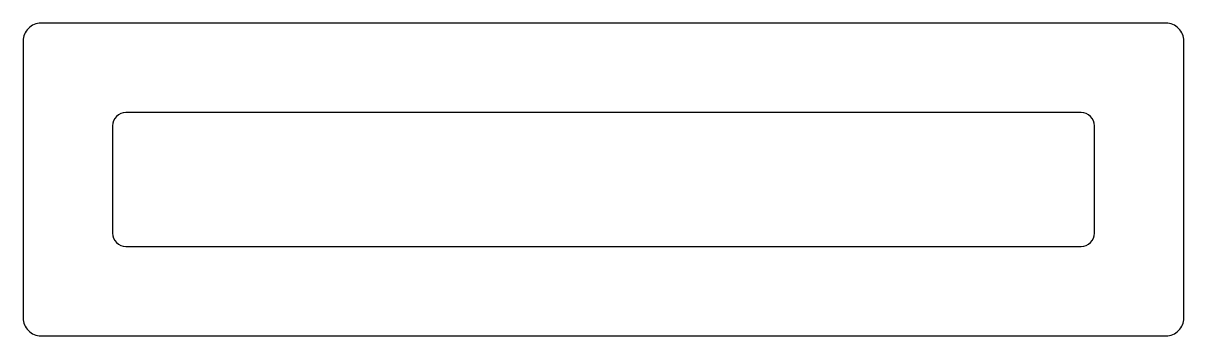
# Model space of a CAD drawing. Header units: millimetres. Extents: x 0 to 260, y 0 to 70.
import ezdxf

# ---------------------------------------------------------------- set-up
doc = ezdxf.new("R2010")
doc.units = ezdxf.units.MM
doc.layers.add('CUT', color=1, linetype='Continuous')

msp = doc.modelspace()

# ---------------------------------------------------------------- linework, layer by layer
at = {"layer": 'CUT'}
for points in [[(4, 0), (256, 0, 0.414214), (260, 4), (260, 66, 0.414214), (256, 70), (4, 70, 0.414214), (0, 66), (0, 4, 0.414214)], [(23, 20), (237, 20, 0.414214), (240, 23), (240, 47, 0.414214), (237, 50), (23, 50, 0.414214), (20, 47), (20, 23, 0.414214)]]:
    msp.add_lwpolyline(points, format="xyb", close=True, dxfattribs=at)

doc.saveas('drawing.dxf')
